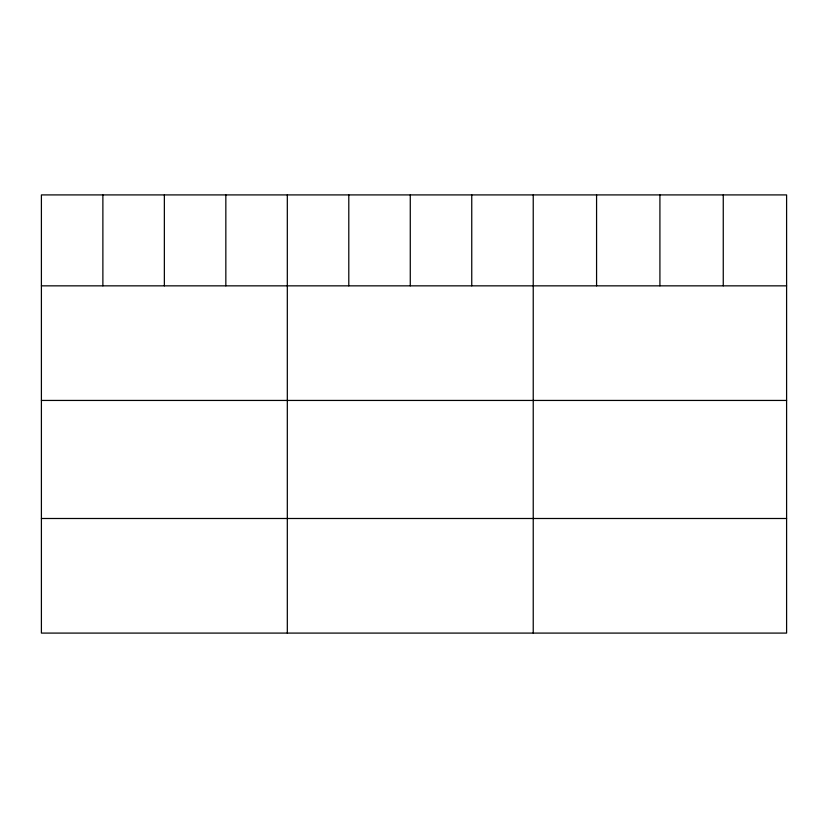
<?xml version="1.0" encoding="UTF-8"?>
<svg xmlns="http://www.w3.org/2000/svg" width="828" height="828" viewBox="0 0 828 828"><rect width="100%" height="100%" fill="white"/><g stroke="black" fill="none" stroke-linecap="round" stroke-linejoin="round"><path stroke-width="1.24" d="M786.6 285.846L786.6 633.089L41.4 633.089L41.4 194.911L786.6 194.911L786.6 285.846L41.4 285.846M41.4 400.441L786.6 400.441M41.4 518.494L786.6 518.494M723.258 194.911L723.258 285.846M659.916 194.911L659.916 285.846M596.574 194.911L596.574 285.846M533.232 194.911L533.232 633.089M471.753 194.911L471.753 285.846M410.274 194.911L410.274 285.846M348.795 194.911L348.795 285.846M287.316 194.911L287.316 633.089M225.837 194.911L225.837 285.846M164.358 194.911L164.358 285.846M102.879 194.911L102.879 285.846"/></g></svg>
